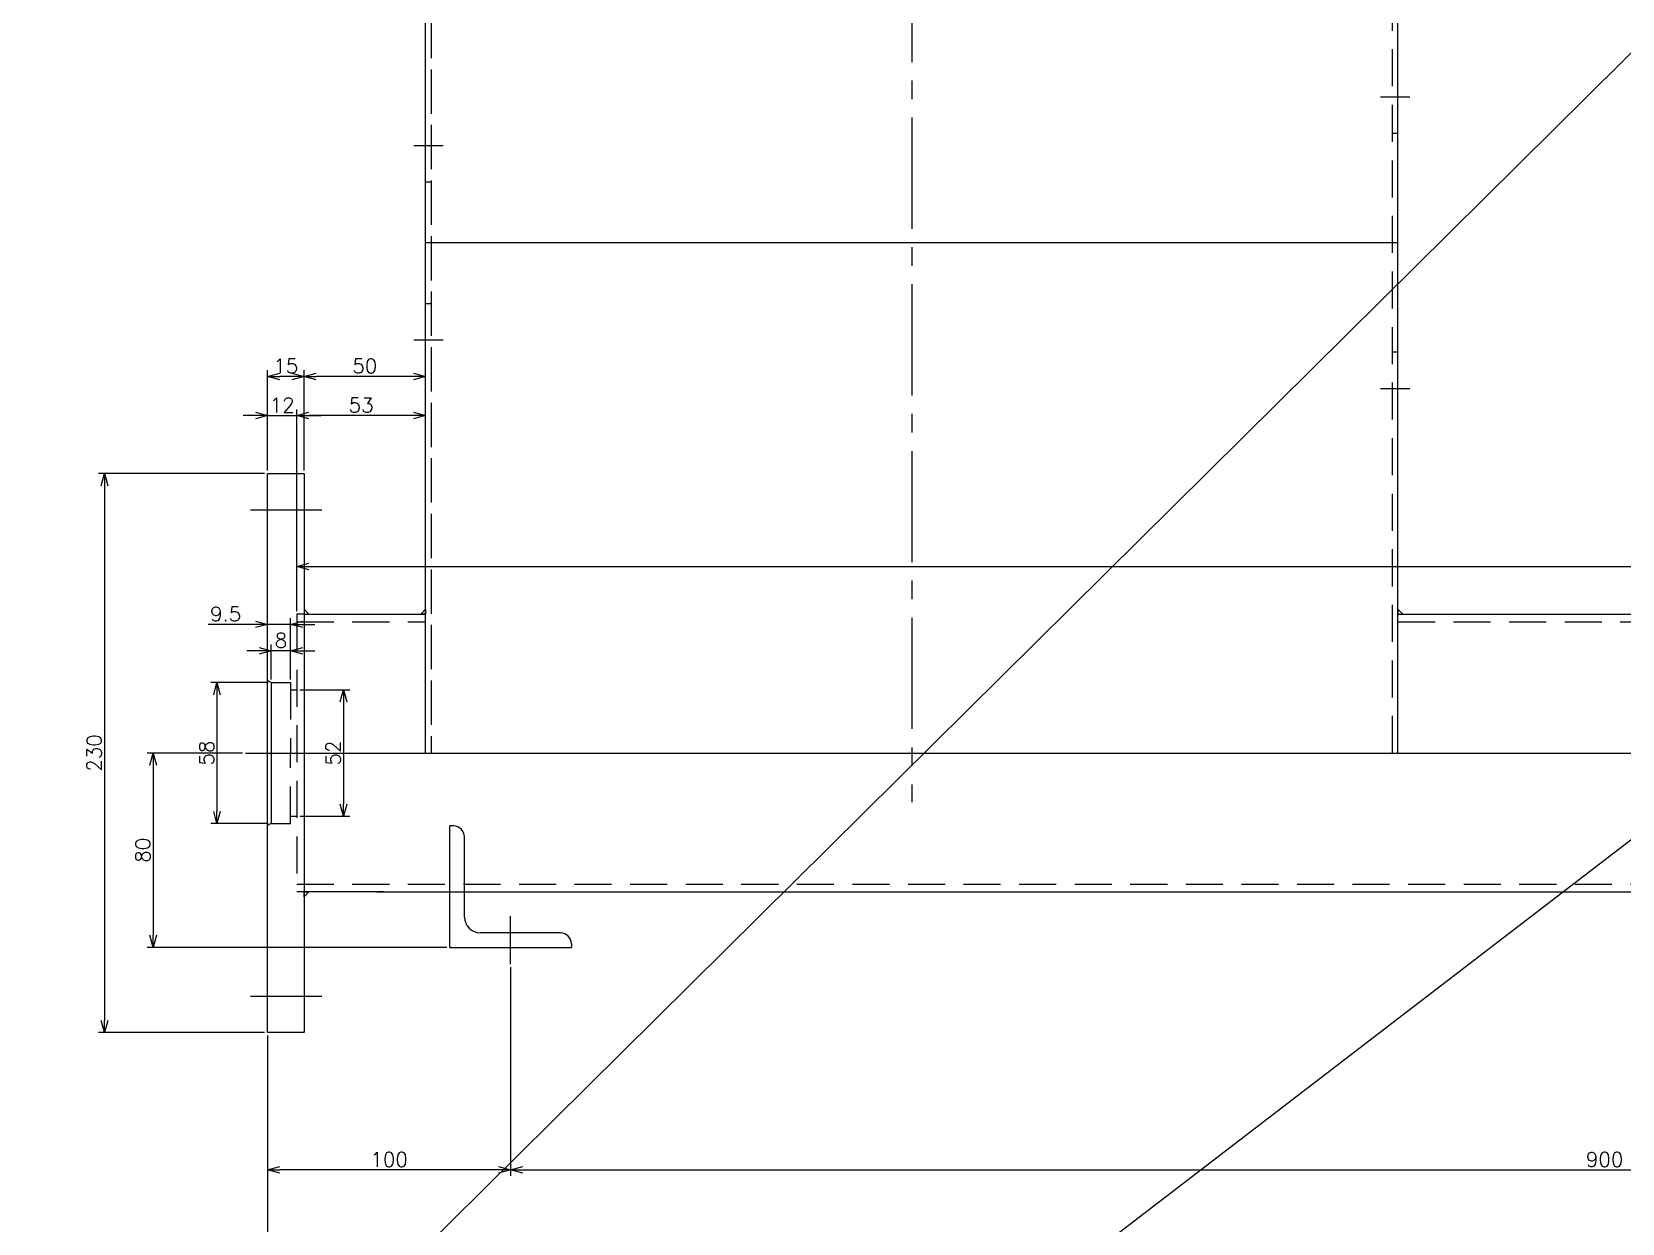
# Model space of a CAD drawing. Header units: millimetres. Extents: x 0 to 38884, y -3675 to 8056.
# Drawn here: x 10741 to 11395, y -504 to -14 of the extents above; entities that cross this region are included whole.
import ezdxf

# ---------------------------------------------------------------- set-up
doc = ezdxf.new("R2010")
doc.units = ezdxf.units.MM
doc.header["$LTSCALE"] = 2.4
doc.header["$PDMODE"] = 99
doc.header["$PDSIZE"] = 1
doc.linetypes.add('CENTER2', pattern=[28.575, 19.05, -3.175, 3.175, -3.175])
doc.linetypes.add('HIDDEN', pattern=[9.525, 6.35, -3.175])
for name, color, linetype, lineweight in [('04_HIDDEN', 2, 'HIDDEN', 13), ('05_CENTER', 4, 'CENTER2', 13), ('08_DIM', 3, 'Continuous', 13)]:
    doc.layers.add(name, color=color, linetype=linetype, lineweight=lineweight)
doc.layers.add('10_DRAFT', color=8, linetype='Continuous', lineweight=0, plot=False)
doc.styles.add('KSS_TXT', font='txt.shx', dxfattribs={"bigfont": 'extfont2.shx'})
doc.dimstyles.new('KSS_DIM', dxfattribs={"dimscale": 2, "dimtxt": 3, "dimasz": 2.5, "dimexe": 1.25, "dimexo": 0.625, "dimtad": 1, "dimdsep": 46, "dimtxsty": 'KSS_TXT', "dimblk": 'OPEN30', "dimcen": 0, "dimazin": 2, "dimtfac": 0.75, "dimtmove": 0, "dimatfit": 3, "dimldrblk": 'OPEN30', "dimfxl": 1.25, "dimtolj": 1, "dimarcsym": 0})

# ---------------------------------------------------------------- blocks, each defined once
blk = doc.blocks.new('_Open30')
at = {"color": 0, "linetype": 'ByBlock', "lineweight": -2}
for p, q in [((-1, 0.27), (0, 0)), ((0, 0), (-1, -0.27)), ((0, 0), (-1, 0))]:
    blk.add_line(p, q, dxfattribs=at)
blk = doc.blocks.new('*D573')
at = {"layer": '08_DIM', "color": 0, "lineweight": -2, "transparency": 16777216}
for p, q in [((10827.52, -310.63), (10788.29, -310.63)), ((10790.79, -315.63), (10790.79, -385.63)), ((10911.56, -390.63), (10788.29, -390.63))]:
    blk.add_line(p, q, dxfattribs=at)
at = {"layer": 'Defpoints', "color": 0, "transparency": 16777216}
for p in [(10828.77, -310.63), (10790.79, -390.63), (10912.81, -390.63)]:
    blk.add_point(p, dxfattribs=at)
at = {"layer": '08_DIM', "color": 0, "lineweight": -2, "transparency": 16777216, "xscale": 5, "yscale": 5, "zscale": 5}
for p, rotation in [((10790.79, -310.63), 90), ((10790.79, -390.63), 270)]:
    blk.add_blockref('_Open30', p, dxfattribs=dict(at, rotation=rotation))
at = {"layer": '08_DIM', "color": 0, "transparency": 16777216, "insert": (10786.54, -350.63), "char_height": 6, "attachment_point": 5, "rotation": 90, "style": 'KSS_TXT'}
blk.add_mtext('\\A1;80', dxfattribs=at)
blk = doc.blocks.new('*D692')
at = {"layer": '08_DIM', "color": 0, "lineweight": -2, "transparency": 16777216}
for p, q in [((10849.81, -252.23), (10849.81, -231.35)), ((10854.81, -233.85), (11993.81, -233.85)), ((11998.81, -252.23), (11998.81, -231.35))]:
    blk.add_line(p, q, dxfattribs=at)
at = {"layer": 'Defpoints', "color": 0, "transparency": 16777216}
for p in [(11998.81, -233.85), (10849.81, -253.48), (11998.81, -253.48)]:
    blk.add_point(p, dxfattribs=at)
at = {"layer": '08_DIM', "color": 0, "lineweight": -2, "transparency": 16777216, "xscale": 5, "yscale": 5, "zscale": 5, "rotation": 180}
blk.add_blockref('_Open30', (10849.81, -233.85), dxfattribs=at)
at = {"layer": '08_DIM', "color": 0, "lineweight": -2, "transparency": 16777216, "xscale": 5, "yscale": 5, "zscale": 5}
blk.add_blockref('_Open30', (11998.81, -233.85), dxfattribs=at)
at = {"layer": '08_DIM', "color": 0, "transparency": 16777216, "insert": (11424.31, -229.6), "char_height": 6, "attachment_point": 5, "style": 'KSS_TXT'}
blk.add_mtext('\\A1;1149', dxfattribs=at)
blk = doc.blocks.new('A$C5B70685D_1')
at = {"color": 0}
for p, q in [((1.5, 50), (0, 50)), ((0, 0), (0, 50)), ((6, 12.5), (6, 45.5)), ((0, 0), (50, 0)), ((45.5, 6), (12.5, 6)), ((50, 1.5), (50, 0))]:
    blk.add_line(p, q, dxfattribs=at)
for centre, radius, start, end in [((1.5, 45.5), 4.5, 0, 90), ((12.5, 12.5), 6.5, 180, 270), ((45.5, 1.5), 4.5, 0, 90)]:
    blk.add_arc(centre, radius, start, end, dxfattribs=at)
blk = doc.blocks.new('A$C505301D7_1')
at = {"color": 0}
for p, q in [((65, 0), (65, 324)), ((465, 0), (465, 324)), ((15, 57.15), (65, 57.15)), ((465, 57.15), (1156, 57.15)), ((65, 0), (465, 0)), ((45, -57.15), (15, -57.15)), ((48, -57.15), (45, -57.15)), ((45, -57.15), (48, -57.15)), ((48, -57.15), (692, -57.15))]:
    blk.add_line(p, q, dxfattribs=at)
blk.add_lwpolyline([(0, 115), (15, 115), (15, -115), (0, -115)], close=True, dxfattribs=at)
at = {"color": 3}
for points in [[(15, 57.15), (17, 57.15), (17, 57.15), (15, 59.15)], [(65, 57.15), (63, 57.15), (63, 57.15), (65, 59.15)], [(465, 57.15), (467, 57.15), (467, 57.15), (465, 59.15)], [(15, -57.15), (17, -57.15), (17, -57.15), (15, -59.15)]]:
    blk.add_lwpolyline(points, close=True, dxfattribs=at)
at = {"layer": '04_HIDDEN'}
for p, q in [((67.3, 327), (67.3, 0)), ((67.3, 324), (67.3, 0)), ((462.7, 0), (462.7, 327)), ((462.7, 255), (465, 255)), ((65, 235), (67.3, 235)), ((65, 185), (67.3, 185)), ((462.7, 165), (465, 165)), ((12, 57.15), (12, -57.15)), ((15, 57.15), (12, 57.15)), ((12, 53.95), (65, 53.95)), ((465, 53.95), (1161, 53.95)), ((1.5, 29), (0, 29.87)), ((9.5, 29), (9.5, 0)), ((9.5, 26), (12, 26)), ((9.5, -29), (9.5, 0)), ((9.5, -26), (12, -26)), ((1.5, -29), (0, -29.87)), ((12, -53.95), (1161, -53.95)), ((15, -57.15), (12, -57.15))]:
    blk.add_line(p, q, dxfattribs=at)
for points in [[(1.5, 29), (9.5, 29)], [(1.5, -29), (9.5, -29)]]:
    blk.add_lwpolyline(points, dxfattribs=at)
at = {"layer": '05_CENTER'}
for p, q in [((265, 330), (265, -20.15)), ((457.88, 270), (469.9, 270)), ((60.2, 250), (72.22, 250)), ((60.2, 170), (72.22, 170)), ((457.88, 150), (469.9, 150)), ((-7, 100), (22.38, 100)), ((100, -86.9), (100, -67.11)), ((-7, -100), (22.38, -100))]:
    blk.add_line(p, q, dxfattribs=at)
at = {"layer": '10_DRAFT'}
for p, q in [((65, 210), (465, 210)), ((1.5, 29), (1.5, -29)), ((-9.04, 0), (1174.72, 0))]:
    blk.add_line(p, q, dxfattribs=at)
blk.add_blockref('A$C5B70685D_1', (75, -80))
blk = doc.blocks.new('*D731')
at = {"layer": '08_DIM', "color": 0, "lineweight": -2, "transparency": 16777216}
for p, q in [((12002.81, -416.88), (12002.81, -524.41)), ((10837.81, -426.88), (10837.81, -524.41)), ((10842.81, -521.91), (11997.81, -521.91))]:
    blk.add_line(p, q, dxfattribs=at)
at = {"layer": 'Defpoints', "color": 0, "transparency": 16777216}
for p in [(12002.81, -415.63), (10837.81, -425.63), (12002.81, -521.91)]:
    blk.add_point(p, dxfattribs=at)
at = {"layer": '08_DIM', "color": 0, "lineweight": -2, "transparency": 16777216, "xscale": 5, "yscale": 5, "zscale": 5, "rotation": 180}
blk.add_blockref('_Open30', (10837.81, -521.91), dxfattribs=at)
at = {"layer": '08_DIM', "color": 0, "lineweight": -2, "transparency": 16777216, "xscale": 5, "yscale": 5, "zscale": 5}
blk.add_blockref('_Open30', (12002.81, -521.91), dxfattribs=at)
at = {"layer": '08_DIM', "color": 0, "transparency": 16777216, "insert": (11420.31, -517.65), "char_height": 6, "attachment_point": 5, "style": 'KSS_TXT'}
blk.add_mtext('\\A1;1165', dxfattribs=at)
blk = doc.blocks.new('*D732')
at = {"layer": '08_DIM', "color": 0, "lineweight": -2, "transparency": 16777216}
for p, q in [((10937.81, -398.78), (10937.81, -484.61)), ((11837.81, -398.78), (11837.81, -484.61)), ((10942.81, -482.11), (11832.81, -482.11))]:
    blk.add_line(p, q, dxfattribs=at)
at = {"layer": 'Defpoints', "color": 0, "transparency": 16777216}
for p in [(10937.81, -397.53), (11837.81, -397.53), (11837.81, -482.11)]:
    blk.add_point(p, dxfattribs=at)
at = {"layer": '08_DIM', "color": 0, "lineweight": -2, "transparency": 16777216, "xscale": 5, "yscale": 5, "zscale": 5, "rotation": 180}
blk.add_blockref('_Open30', (10937.81, -482.11), dxfattribs=at)
at = {"layer": '08_DIM', "color": 0, "lineweight": -2, "transparency": 16777216, "xscale": 5, "yscale": 5, "zscale": 5}
blk.add_blockref('_Open30', (11837.81, -482.11), dxfattribs=at)
at = {"layer": '08_DIM', "color": 0, "transparency": 16777216, "insert": (11387.81, -477.86), "char_height": 6, "attachment_point": 5, "style": 'KSS_TXT'}
blk.add_mtext('\\A1;900', dxfattribs=at)
blk = doc.blocks.new('*D733')
at = {"layer": '08_DIM', "color": 0, "lineweight": -2, "transparency": 16777216}
for p, q in [((10937.81, -398.78), (10937.81, -484.61)), ((10837.81, -426.88), (10837.81, -484.61)), ((10932.81, -482.11), (10842.81, -482.11))]:
    blk.add_line(p, q, dxfattribs=at)
at = {"layer": 'Defpoints', "color": 0, "transparency": 16777216}
for p in [(10937.81, -397.53), (10837.81, -425.63), (10837.81, -482.11)]:
    blk.add_point(p, dxfattribs=at)
at = {"layer": '08_DIM', "color": 0, "lineweight": -2, "transparency": 16777216, "xscale": 5, "yscale": 5, "zscale": 5, "rotation": 180}
blk.add_blockref('_Open30', (10837.81, -482.11), dxfattribs=at)
at = {"layer": '08_DIM', "color": 0, "lineweight": -2, "transparency": 16777216, "xscale": 5, "yscale": 5, "zscale": 5}
blk.add_blockref('_Open30', (10937.81, -482.11), dxfattribs=at)
at = {"layer": '08_DIM', "color": 0, "transparency": 16777216, "insert": (10887.81, -477.86), "char_height": 6, "attachment_point": 5, "style": 'KSS_TXT'}
blk.add_mtext('\\A1;100', dxfattribs=at)
blk = doc.blocks.new('*D735')
at = {"layer": '08_DIM', "color": 0, "lineweight": -2, "transparency": 16777216}
for p, q in [((10832.81, -257.7), (10813.31, -257.7)), ((10837.81, -258.66), (10837.81, -255.2)), ((10847.31, -257.7), (10837.81, -257.7)), ((10847.31, -280.38), (10847.31, -255.2)), ((10852.31, -257.7), (10857.31, -257.7))]:
    blk.add_line(p, q, dxfattribs=at)
at = {"layer": 'Defpoints', "color": 0, "transparency": 16777216}
for p in [(10837.81, -257.7), (10837.81, -259.91), (10847.31, -281.63)]:
    blk.add_point(p, dxfattribs=at)
at = {"layer": '08_DIM', "color": 0, "lineweight": -2, "transparency": 16777216, "xscale": 5, "yscale": 5, "zscale": 5}
blk.add_blockref('_Open30', (10837.81, -257.7), dxfattribs=at)
at = {"layer": '08_DIM', "color": 0, "lineweight": -2, "transparency": 16777216, "xscale": 5, "yscale": 5, "zscale": 5, "rotation": 180}
blk.add_blockref('_Open30', (10847.31, -257.7), dxfattribs=at)
at = {"layer": '08_DIM', "color": 0, "transparency": 16777216, "insert": (10820.56, -253.44), "char_height": 6, "attachment_point": 5, "style": 'KSS_TXT'}
blk.add_mtext('\\A1;9.5', dxfattribs=at)
blk = doc.blocks.new('*D736')
at = {"layer": '08_DIM', "color": 0, "lineweight": -2, "transparency": 16777216}
for p, q in [((10851.06, -284.63), (10871.59, -284.63)), ((10869.09, -289.63), (10869.09, -331.63)), ((10851.06, -336.63), (10871.59, -336.63))]:
    blk.add_line(p, q, dxfattribs=at)
at = {"layer": 'Defpoints', "color": 0, "transparency": 16777216}
for p in [(10849.81, -284.63), (10849.81, -336.63), (10869.09, -336.63)]:
    blk.add_point(p, dxfattribs=at)
at = {"layer": '08_DIM', "color": 0, "lineweight": -2, "transparency": 16777216, "xscale": 5, "yscale": 5, "zscale": 5}
for p, rotation in [((10869.09, -284.63), 90), ((10869.09, -336.63), 270)]:
    blk.add_blockref('_Open30', p, dxfattribs=dict(at, rotation=rotation))
at = {"layer": '08_DIM', "color": 0, "transparency": 16777216, "insert": (10864.83, -310.63), "char_height": 6, "attachment_point": 5, "rotation": 90, "style": 'KSS_TXT'}
blk.add_mtext('\\A1;52', dxfattribs=at)
blk = doc.blocks.new('*D737')
at = {"layer": '08_DIM', "color": 0, "lineweight": -2, "transparency": 16777216}
for p, q in [((10839.31, -280.38), (10839.31, -266.04)), ((10847.31, -280.38), (10847.31, -266.04)), ((10834.31, -268.54), (10829.31, -268.54)), ((10847.31, -268.54), (10839.31, -268.54)), ((10852.31, -268.54), (10857.31, -268.54))]:
    blk.add_line(p, q, dxfattribs=at)
at = {"layer": 'Defpoints', "color": 0, "transparency": 16777216}
for p in [(10839.31, -268.54), (10839.31, -281.63), (10847.31, -281.63)]:
    blk.add_point(p, dxfattribs=at)
at = {"layer": '08_DIM', "color": 0, "lineweight": -2, "transparency": 16777216, "xscale": 5, "yscale": 5, "zscale": 5}
blk.add_blockref('_Open30', (10839.31, -268.54), dxfattribs=at)
at = {"layer": '08_DIM', "color": 0, "lineweight": -2, "transparency": 16777216, "xscale": 5, "yscale": 5, "zscale": 5, "rotation": 180}
blk.add_blockref('_Open30', (10847.31, -268.54), dxfattribs=at)
at = {"layer": '08_DIM', "color": 0, "transparency": 16777216, "insert": (10843.31, -264.29), "char_height": 6, "attachment_point": 5, "style": 'KSS_TXT'}
blk.add_mtext('\\A1;8', dxfattribs=at)
blk = doc.blocks.new('*D738')
at = {"layer": '08_DIM', "color": 0, "lineweight": -2, "transparency": 16777216}
for p, q in [((10838.06, -281.63), (10814.5, -281.63)), ((10817, -286.63), (10817, -334.63)), ((10838.06, -339.63), (10814.5, -339.63))]:
    blk.add_line(p, q, dxfattribs=at)
at = {"layer": 'Defpoints', "color": 0, "transparency": 16777216}
for p in [(10839.31, -281.63), (10817, -339.63), (10839.31, -339.63)]:
    blk.add_point(p, dxfattribs=at)
at = {"layer": '08_DIM', "color": 0, "lineweight": -2, "transparency": 16777216, "xscale": 5, "yscale": 5, "zscale": 5}
for p, rotation in [((10817, -281.63), 90), ((10817, -339.63), 270)]:
    blk.add_blockref('_Open30', p, dxfattribs=dict(at, rotation=rotation))
at = {"layer": '08_DIM', "color": 0, "transparency": 16777216, "insert": (10812.75, -310.63), "char_height": 6, "attachment_point": 5, "rotation": 90, "style": 'KSS_TXT'}
blk.add_mtext('\\A1;58', dxfattribs=at)
blk = doc.blocks.new('*D739')
at = {"layer": '08_DIM', "color": 0, "lineweight": -2, "transparency": 16777216}
for p, q in [((10837.81, -172.52), (10837.81, -169.23)), ((10849.81, -252.23), (10849.81, -169.23)), ((10832.81, -171.73), (10827.81, -171.73)), ((10837.81, -171.73), (10849.81, -171.73)), ((10854.81, -171.73), (10859.81, -171.73))]:
    blk.add_line(p, q, dxfattribs=at)
at = {"layer": 'Defpoints', "color": 0, "transparency": 16777216}
for p in [(10837.81, -173.77), (10849.81, -171.73), (10849.81, -253.48)]:
    blk.add_point(p, dxfattribs=at)
at = {"layer": '08_DIM', "color": 0, "lineweight": -2, "transparency": 16777216, "xscale": 5, "yscale": 5, "zscale": 5}
blk.add_blockref('_Open30', (10837.81, -171.73), dxfattribs=at)
at = {"layer": '08_DIM', "color": 0, "lineweight": -2, "transparency": 16777216, "xscale": 5, "yscale": 5, "zscale": 5, "rotation": 180}
blk.add_blockref('_Open30', (10849.81, -171.73), dxfattribs=at)
at = {"layer": '08_DIM', "color": 0, "transparency": 16777216, "insert": (10843.81, -167.48), "char_height": 6, "attachment_point": 5, "style": 'KSS_TXT'}
blk.add_mtext('\\A1;12', dxfattribs=at)
blk = doc.blocks.new('*D740')
at = {"layer": '08_DIM', "color": 0, "lineweight": -2, "transparency": 16777216}
for p, q in [((10849.81, -252.23), (10849.81, -169.23)), ((10902.81, -173.92), (10902.81, -169.23)), ((10897.81, -171.73), (10854.81, -171.73))]:
    blk.add_line(p, q, dxfattribs=at)
at = {"layer": 'Defpoints', "color": 0, "transparency": 16777216}
for p in [(10849.81, -171.73), (10902.81, -175.17), (10849.81, -253.48)]:
    blk.add_point(p, dxfattribs=at)
at = {"layer": '08_DIM', "color": 0, "lineweight": -2, "transparency": 16777216, "xscale": 5, "yscale": 5, "zscale": 5, "rotation": 180}
blk.add_blockref('_Open30', (10849.81, -171.73), dxfattribs=at)
at = {"layer": '08_DIM', "color": 0, "lineweight": -2, "transparency": 16777216, "xscale": 5, "yscale": 5, "zscale": 5}
blk.add_blockref('_Open30', (10902.81, -171.73), dxfattribs=at)
at = {"layer": '08_DIM', "color": 0, "transparency": 16777216, "insert": (10876.31, -167.48), "char_height": 6, "attachment_point": 5, "style": 'KSS_TXT'}
blk.add_mtext('\\A1;53', dxfattribs=at)
blk = doc.blocks.new('*D741')
at = {"layer": '08_DIM', "color": 0, "lineweight": -2, "transparency": 16777216}
for p, q in [((10837.81, -194.38), (10837.81, -153.17)), ((10847.81, -155.67), (10842.81, -155.67)), ((10852.81, -194.38), (10852.81, -153.17))]:
    blk.add_line(p, q, dxfattribs=at)
at = {"layer": 'Defpoints', "color": 0, "transparency": 16777216}
for p in [(10837.81, -155.67), (10837.81, -195.63), (10852.81, -195.63)]:
    blk.add_point(p, dxfattribs=at)
at = {"layer": '08_DIM', "color": 0, "lineweight": -2, "transparency": 16777216, "xscale": 5, "yscale": 5, "zscale": 5, "rotation": 180}
blk.add_blockref('_Open30', (10837.81, -155.67), dxfattribs=at)
at = {"layer": '08_DIM', "color": 0, "lineweight": -2, "transparency": 16777216, "xscale": 5, "yscale": 5, "zscale": 5}
blk.add_blockref('_Open30', (10852.81, -155.67), dxfattribs=at)
at = {"layer": '08_DIM', "color": 0, "transparency": 16777216, "insert": (10845.31, -151.41), "char_height": 6, "attachment_point": 5, "style": 'KSS_TXT'}
blk.add_mtext('\\A1;15', dxfattribs=at)
blk = doc.blocks.new('*D742')
at = {"layer": '08_DIM', "color": 0, "lineweight": -2, "transparency": 16777216}
for p, q in [((10852.81, -194.38), (10852.81, -153.17)), ((10897.81, -155.67), (10857.81, -155.67)), ((10902.81, -157.63), (10902.81, -153.17))]:
    blk.add_line(p, q, dxfattribs=at)
at = {"layer": 'Defpoints', "color": 0, "transparency": 16777216}
for p in [(10852.81, -155.67), (10902.81, -158.88), (10852.81, -195.63)]:
    blk.add_point(p, dxfattribs=at)
at = {"layer": '08_DIM', "color": 0, "lineweight": -2, "transparency": 16777216, "xscale": 5, "yscale": 5, "zscale": 5, "rotation": 180}
blk.add_blockref('_Open30', (10852.81, -155.67), dxfattribs=at)
at = {"layer": '08_DIM', "color": 0, "lineweight": -2, "transparency": 16777216, "xscale": 5, "yscale": 5, "zscale": 5}
blk.add_blockref('_Open30', (10902.81, -155.67), dxfattribs=at)
at = {"layer": '08_DIM', "color": 0, "transparency": 16777216, "insert": (10877.81, -151.41), "char_height": 6, "attachment_point": 5, "style": 'KSS_TXT'}
blk.add_mtext('\\A1;50', dxfattribs=at)
blk = doc.blocks.new('*D904')
at = {"layer": '08_DIM', "color": 0, "lineweight": -2, "transparency": 16777216}
for p, q in [((10836.56, -195.63), (10768.26, -195.63)), ((10770.76, -200.63), (10770.76, -420.63)), ((10836.56, -425.63), (10768.26, -425.63))]:
    blk.add_line(p, q, dxfattribs=at)
at = {"layer": 'Defpoints', "color": 0, "transparency": 16777216}
for p in [(10837.81, -195.63), (10770.76, -425.63), (10837.81, -425.63)]:
    blk.add_point(p, dxfattribs=at)
at = {"layer": '08_DIM', "color": 0, "lineweight": -2, "transparency": 16777216, "xscale": 5, "yscale": 5, "zscale": 5}
for p, rotation in [((10770.76, -195.63), 90), ((10770.76, -425.63), 270)]:
    blk.add_blockref('_Open30', p, dxfattribs=dict(at, rotation=rotation))
at = {"layer": '08_DIM', "color": 0, "transparency": 16777216, "insert": (10766.51, -310.63), "char_height": 6, "attachment_point": 5, "rotation": 90, "style": 'KSS_TXT'}
blk.add_mtext('\\A1;230', dxfattribs=at)

msp = doc.modelspace()

# ---------------------------------------------------------------- linework, layer by layer
at = {"color": 3}
for p, q in [((13062.9437, 931.2229), (8440.9518, -2616.6685)), ((12224.7837, 795.9902), (10764.3314, -651.1548))]:
    msp.add_line(p, q, dxfattribs=at)

# ---------------------------------------------------------------- block references
msp.add_blockref('A$C505301D7_1', (10837.8072, -310.6332))

# ---------------------------------------------------------------- dimensions: what is measured, and where the dimension line sits
at = {"layer": '08_DIM'}
for base, p1, p2, picture, middle in [((10837.8072, -155.6654), (10852.8072, -195.6332), (10837.8072, -195.6332), '*D741', (10845.3072, -151.4112)), ((10852.8072, -155.6654), (10902.8072, -158.884), (10852.8072, -195.6332), '*D742', (10877.8072, -151.4112)), ((10849.8072, -171.7306), (10837.8072, -173.7743), (10849.8072, -253.4832), '*D739', (10843.8072, -167.4806)), ((10849.8072, -171.7306), (10902.8072, -175.1718), (10849.8072, -253.4832), '*D740', (10876.3072, -167.4764)), ((11998.8072, -233.8536), (10849.8072, -253.4832), (11998.8072, -253.4832), '*D692', (11424.3072, -229.6036)), ((10837.8072, -257.6962), (10847.3072, -281.6332), (10837.8072, -259.9122), '*D735', (10820.5572, -253.442)), ((10839.3072, -268.5443), (10847.3072, -281.6332), (10839.3072, -281.6332), '*D737', (10843.3072, -264.2943)), ((12002.8072, -521.9087), (10837.8072, -425.6332), (12002.8072, -415.6332), '*D731', (11420.3072, -517.6545))]:
    dim = msp.add_linear_dim(base=base, p1=p1, p2=p2, dimstyle='KSS_DIM', override={"dimscale": 2, "dimarcsym": 1}, dxfattribs=at)
    dim.commit()
    dim.dimension.update_dxf_attribs({"geometry": picture, "text_midpoint": middle})
dim = msp.add_aligned_dim(p1=(10837.8072, -195.6332), p2=(10837.8072, -425.6332), distance=-67.0498, dimstyle='KSS_DIM', dxfattribs=at)
dim.commit()
dim.dimension.update_dxf_attribs({"geometry": '*D904', "text_midpoint": (10766.5075, -310.6332)})
for base, p1, p2, picture, middle in [((10817.0012, -339.6332), (10839.3072, -281.6332), (10839.3072, -339.6332), '*D738', (10812.747, -310.6332)), ((10869.0869, -336.6332), (10849.8072, -284.6332), (10849.8072, -336.6332), '*D736', (10864.8328, -310.6332)), ((10790.7899, -390.6332), (10828.7698, -310.6332), (10912.8073, -390.6332), '*D573', (10786.5399, -350.6332))]:
    dim = msp.add_linear_dim(base=base, p1=p1, p2=p2, angle=90, dimstyle='KSS_DIM', override={"dimscale": 2, "dimarcsym": 1}, dxfattribs=at)
    dim.commit()
    dim.dimension.update_dxf_attribs({"geometry": picture, "text_midpoint": middle})
at = {"layer": '08_DIM', "color": 6}
for base, p2, picture, middle in [((10837.8072, -482.1148), (10837.8072, -425.6332), '*D733', (10887.8073, -477.8648)), ((11837.8073, -482.1148), (11837.8073, -397.5302), '*D732', (11387.8073, -477.8648))]:
    dim = msp.add_linear_dim(base=base, p1=(10937.8073, -397.5302), p2=p2, dimstyle='KSS_DIM', override={"dimscale": 2, "dimarcsym": 1}, dxfattribs=at)
    dim.commit()
    dim.dimension.update_dxf_attribs({"geometry": picture, "text_midpoint": middle})

doc.saveas('drawing.dxf')
